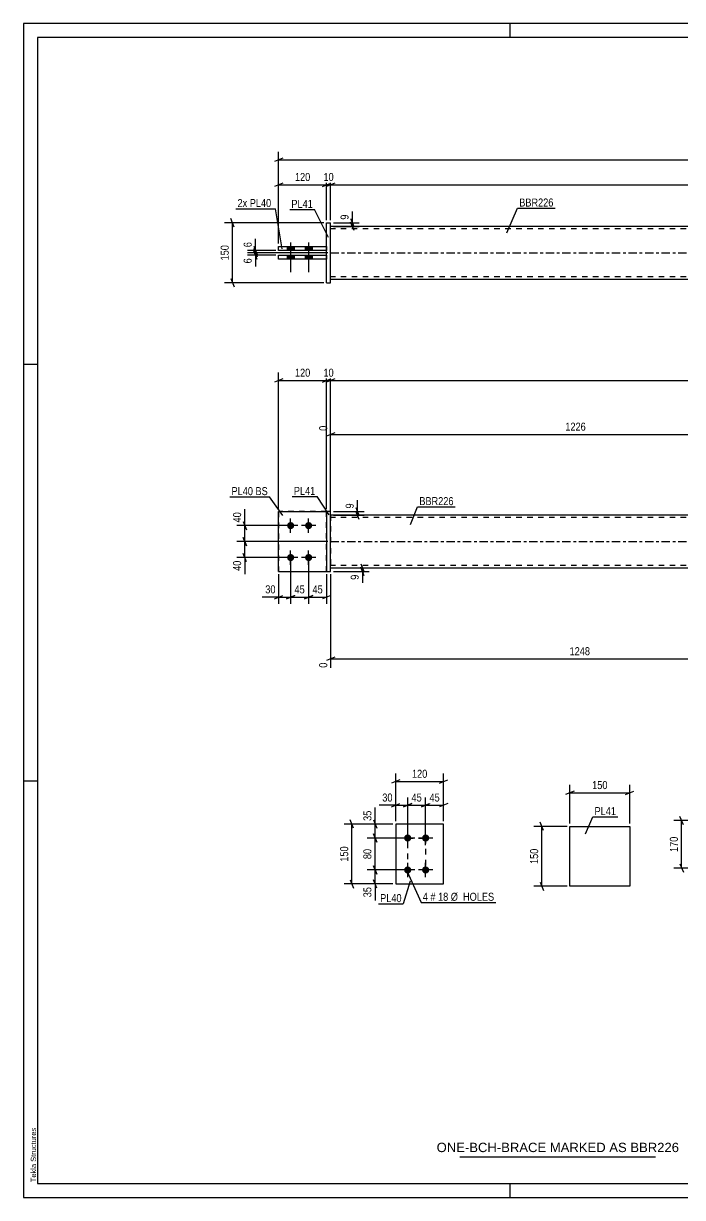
# Model space of a CAD drawing. Header units: millimetres. Extents: x 0 to 594, y 0 to 420.
# Drawn here: x 0 to 235.7, y 0 to 420 of the extents above; entities that cross this region are included whole.
import ezdxf

# ---------------------------------------------------------------- set-up
doc = ezdxf.new("R2010")
doc.units = ezdxf.units.MM
doc.linetypes.add('DXK_LINE_DOT2', pattern=[3.9198, 1.9599, -1.9599])
doc.linetypes.add('DXK_LINE_DOT3', pattern=[5.9187, 2.979, -0.9799, 0.9799, -0.9799])
doc.styles.add('Arial', font='ARIAL.TTF', dxfattribs={"height": 0.2})
doc.styles.add('Arial Narrow', font='ARIALN.TTF', dxfattribs={"height": 0.2})

# ---------------------------------------------------------------- blocks, each defined once
blk = doc.blocks.new('Unknown-582683168-1128')
at = {"color": 5, "linetype": 'Continuous'}
for p, q in [((594, 420), (0, 420)), ((0, 420), (0, 0)), ((174, 415), (174, 420)), ((589, 415), (5, 415)), ((5, 415), (5, 5)), ((5, 298), (0, 298)), ((5, 149), (0, 149)), ((5, 5), (589, 5)), ((174, 0), (174, 5)), ((0, 0), (594, 0))]:
    blk.add_line(p, q, dxfattribs=at)
at = {"color": 174, "linetype": 'Continuous', "style": 'Arial'}
blk.add_text('Tekla Structures', height=1.9102, rotation=90, dxfattribs=at).set_placement((4.5, 5.5))
blk = doc.blocks.new('Part-582683168-1607 - 1591')
at = {"color": 2, "linetype": 'Continuous'}
for p, q in [((150.23, 133.61), (133.09, 133.61)), ((133.09, 133.61), (133.09, 112.18)), ((150.23, 112.18), (150.23, 133.61)), ((133.09, 112.18), (150.23, 112.18))]:
    blk.add_line(p, q, dxfattribs=at)
blk = doc.blocks.new('Bolt-582683168-1612 - 1591')
at = {"linetype": 'Continuous'}
for points in [[(137.38, 127.32, -1), (137.38, 129.89, -1)], [(143.8, 127.32, -1), (143.8, 129.89, -1)], [(137.38, 115.89, -1), (137.38, 118.46, -1)], [(143.8, 115.89, -1), (143.8, 118.46, -1)]]:
    blk.add_hatch(color=1, dxfattribs=at).paths.add_polyline_path(points)
at = {"color": 1, "linetype": 'Continuous'}
for p, q in [((137.38, 126.04), (137.38, 131.18)), ((143.8, 126.04), (143.8, 131.18)), ((139.95, 128.61), (134.8, 128.61)), ((146.38, 128.61), (141.23, 128.61)), ((137.38, 114.61), (137.38, 119.75)), ((143.8, 114.61), (143.8, 119.75)), ((139.95, 117.18), (134.8, 117.18)), ((146.38, 117.18), (141.23, 117.18))]:
    blk.add_line(p, q, dxfattribs=at)
blk = doc.blocks.new('Part-582683168-1962 - 1949')
at = {"color": 2, "linetype": 'Continuous'}
for p, q in [((91.24, 223.95), (91.24, 245.38)), ((91.24, 245.38), (108.38, 245.38)), ((91.24, 223.95), (108.38, 223.95))]:
    blk.add_line(p, q, dxfattribs=at)
at = {"color": 7, "linetype": 'DXK_LINE_DOT2'}
blk.add_line((108.38, 223.95), (108.38, 245.38), dxfattribs=at)
blk = doc.blocks.new('Part-582683168-1967 - 1949')
at = {"color": 7, "linetype": 'DXK_LINE_DOT2'}
for p, q in [((108.38, 245.38), (91.24, 245.38)), ((91.24, 245.38), (91.24, 223.95)), ((108.38, 223.95), (108.38, 245.38)), ((91.24, 223.95), (108.38, 223.95))]:
    blk.add_line(p, q, dxfattribs=at)
blk = doc.blocks.new('Part-582683168-1972 - 1949')
at = {"color": 2, "linetype": 'Continuous'}
for p, q in [((109.81, 245.38), (108.38, 245.38)), ((108.38, 245.38), (108.38, 223.95)), ((109.81, 223.95), (109.81, 245.38)), ((108.38, 223.95), (109.81, 223.95))]:
    blk.add_line(p, q, dxfattribs=at)
blk = doc.blocks.new('Bolt-582683168-1979 - 1949')
at = {"linetype": 'Continuous'}
for points in [[(95.53, 239.09, -1), (95.53, 241.66, -1)], [(101.96, 239.09, -1), (101.96, 241.66, -1)], [(95.53, 227.66, -1), (95.53, 230.23, -1)], [(101.96, 227.66, -1), (101.96, 230.23, -1)]]:
    blk.add_hatch(color=1, dxfattribs=at).paths.add_polyline_path(points)
at = {"color": 1, "linetype": 'Continuous'}
for p, q in [((98.1, 240.38), (92.96, 240.38)), ((95.53, 237.8), (95.53, 242.95)), ((104.53, 240.38), (99.38, 240.38)), ((101.96, 237.8), (101.96, 242.95)), ((95.53, 226.38), (95.53, 231.52)), ((101.96, 226.38), (101.96, 231.52)), ((98.1, 228.95), (92.96, 228.95)), ((104.53, 228.95), (99.38, 228.95))]:
    blk.add_line(p, q, dxfattribs=at)
blk = doc.blocks.new('Part-582683168-1997 - 1949')
at = {"linetype": 'Continuous'}
blk.add_hatch(color=2, dxfattribs=at).paths.add_polyline_path([(444.96, 244.09), (444.16, 245.49), (445.76, 245.49)])
at = {"color": 2, "linetype": 'Continuous'}
for p, q in [((487.82, 244.09), (109.81, 244.09)), ((444.96, 244.09), (444.16, 245.49)), ((444.16, 245.49), (445.76, 245.49)), ((445.76, 245.49), (444.96, 244.09)), ((109.81, 225.23), (487.82, 225.23))]:
    blk.add_line(p, q, dxfattribs=at)
at = {"color": 7, "linetype": 'DXK_LINE_DOT2'}
for p, q in [((109.81, 244.09), (109.81, 225.23)), ((284.85, 244.09), (284.85, 243.23)), ((309.87, 244.09), (309.87, 243.23)), ((487.82, 244.09), (487.82, 225.23)), ((487.82, 243.23), (109.81, 243.23)), ((487.82, 226.09), (109.81, 226.09)), ((287.76, 225.23), (287.76, 226.09)), ((312.78, 225.23), (312.78, 226.09))]:
    blk.add_line(p, q, dxfattribs=at)
at = {"color": 7, "linetype": 'DXK_LINE_DOT3'}
blk.add_line((109.81, 234.66), (487.82, 234.66), dxfattribs=at)
at = {"color": 2, "linetype": 'Continuous'}
blk.add_circle((444.96, 244.99), 1, dxfattribs=at)
blk = doc.blocks.new('Part-582683168-2447 - 2424')
at = {"color": 2, "linetype": 'Continuous'}
for p, q in [((91.24, 338.83), (91.24, 340.26)), ((91.24, 340.26), (108.38, 340.26)), ((108.38, 340.26), (108.38, 338.83)), ((108.38, 338.83), (91.24, 338.83))]:
    blk.add_line(p, q, dxfattribs=at)
blk = doc.blocks.new('Bolt-582683168-2432 - 2424')
at = {"linetype": 'Continuous'}
for points in [[(94.24, 338.83), (96.81, 338.83), (96.81, 340.26), (94.24, 340.26)], [(94.24, 338.83), (96.81, 338.83), (96.81, 340.26), (94.24, 340.26)], [(100.67, 338.83), (103.24, 338.83), (103.24, 340.26), (100.67, 340.26)], [(100.67, 338.83), (103.24, 338.83), (103.24, 340.26), (100.67, 340.26)], [(94.24, 335.69), (96.81, 335.69), (96.81, 337.12), (94.24, 337.12)], [(94.24, 335.69), (96.81, 335.69), (96.81, 337.12), (94.24, 337.12)], [(100.67, 335.69), (103.24, 335.69), (103.24, 337.12), (100.67, 337.12)], [(100.67, 335.69), (103.24, 335.69), (103.24, 337.12), (100.67, 337.12)]]:
    blk.add_hatch(color=1, dxfattribs=at).paths.add_polyline_path(points)
at = {"color": 1, "linetype": 'Continuous'}
for p, q in [((94.24, 340.26), (94.24, 338.83)), ((94.24, 340.26), (94.24, 338.83)), ((95.53, 341.69), (95.53, 330.98)), ((95.53, 341.69), (95.53, 330.98)), ((96.81, 340.26), (96.81, 338.83)), ((96.81, 340.26), (96.81, 338.83)), ((100.67, 340.26), (100.67, 338.83)), ((100.67, 340.26), (100.67, 338.83)), ((101.96, 341.69), (101.96, 330.98)), ((101.96, 341.69), (101.96, 330.98)), ((103.24, 340.26), (103.24, 338.83)), ((103.24, 340.26), (103.24, 338.83)), ((94.24, 337.12), (94.24, 335.69)), ((94.24, 337.12), (94.24, 335.69)), ((96.81, 337.12), (96.81, 335.69)), ((96.81, 337.12), (96.81, 335.69)), ((100.67, 337.12), (100.67, 335.69)), ((100.67, 337.12), (100.67, 335.69)), ((103.24, 337.12), (103.24, 335.69)), ((103.24, 337.12), (103.24, 335.69))]:
    blk.add_line(p, q, dxfattribs=at)
blk = doc.blocks.new('Part-582683168-2442 - 2424')
at = {"color": 2, "linetype": 'Continuous'}
for p, q in [((108.38, 327.26), (108.38, 348.69)), ((108.38, 348.69), (109.81, 348.69)), ((109.81, 327.26), (109.81, 348.69)), ((108.38, 327.26), (109.81, 327.26))]:
    blk.add_line(p, q, dxfattribs=at)
blk = doc.blocks.new('Part-582683168-2462 - 2424')
at = {"linetype": 'Continuous'}
blk.add_hatch(color=2, dxfattribs=at).paths.add_polyline_path([(444.96, 337.98), (444.16, 339.38), (445.76, 339.38)])
at = {"color": 2, "linetype": 'Continuous'}
for p, q in [((487.82, 347.4), (109.81, 347.4)), ((284.85, 338.98), (284.85, 338.83)), ((284.85, 338.98), (309.87, 338.98)), ((284.85, 336.98), (284.85, 337.12)), ((309.87, 336.98), (284.85, 336.98)), ((287.76, 338.83), (287.76, 338.98)), ((287.76, 336.98), (287.76, 337.12)), ((309.87, 338.98), (309.87, 336.98)), ((444.96, 337.98), (444.16, 339.38)), ((444.16, 339.38), (445.76, 339.38)), ((445.76, 339.38), (444.96, 337.98)), ((109.81, 328.55), (487.82, 328.55))]:
    blk.add_line(p, q, dxfattribs=at)
at = {"color": 7, "linetype": 'DXK_LINE_DOT2'}
for p, q in [((109.81, 328.55), (109.81, 347.4)), ((487.82, 346.55), (109.81, 346.55)), ((487.82, 347.4), (487.82, 328.55)), ((284.85, 338.83), (284.85, 336.98)), ((287.76, 338.98), (287.76, 337.12)), ((309.87, 338.98), (312.78, 338.98)), ((312.78, 336.98), (309.87, 336.98)), ((312.78, 338.98), (312.78, 336.98)), ((487.82, 329.4), (109.81, 329.4))]:
    blk.add_line(p, q, dxfattribs=at)
at = {"color": 7, "linetype": 'DXK_LINE_DOT3'}
blk.add_line((109.81, 337.98), (487.82, 337.98), dxfattribs=at)
at = {"color": 2, "linetype": 'Continuous'}
blk.add_circle((444.96, 338.88), 1, dxfattribs=at)
blk = doc.blocks.new('Part-582683168-2480 - 2424')
at = {"color": 2, "linetype": 'Continuous'}
for p, q in [((91.24, 337.12), (108.38, 337.12)), ((91.24, 335.69), (91.24, 337.12)), ((108.38, 337.12), (108.38, 335.69)), ((108.38, 335.69), (91.24, 335.69))]:
    blk.add_line(p, q, dxfattribs=at)
blk = doc.blocks.new('Part-582683168-1567 - 1551')
at = {"color": 2, "linetype": 'Continuous'}
for p, q in [((195.37, 132.77), (216.8, 132.77)), ((195.37, 111.34), (195.37, 132.77)), ((216.8, 132.77), (216.8, 111.34)), ((216.8, 111.34), (195.37, 111.34))]:
    blk.add_line(p, q, dxfattribs=at)
blk = doc.blocks.new('Rectangle-582683168-1727 - 1591')
at = {"color": 1, "linetype": 'DXK_LINE_DOT2'}
blk.add_lwpolyline([(137.38, 128.61), (143.8, 128.61), (143.8, 117.18), (137.38, 117.18), (137.38, 128.61)], close=True, dxfattribs=at)
blk = doc.blocks.new('StraightDimension-582683168-4020 - 3845')
at = {"color": 7, "linetype": 'Continuous'}
for p, q in [((248.04, 134.86), (232.5, 134.86)), ((235.95, 133.36), (234.75, 136.36)), ((235.35, 117.86), (235.35, 134.86)), ((248.04, 117.86), (232.5, 117.86)), ((234.75, 119.36), (235.95, 116.36))]:
    blk.add_line(p, q, dxfattribs=at)
at = {"color": 0}
blk.add_wipeout([(234.6, 129.7), (230.4, 129.7), (230.4, 123.01), (234.6, 123.01)], dxfattribs=at)
at = {"color": 3, "style": 'Arial Narrow'}
blk.add_text('170', height=2.863, rotation=90.0002, dxfattribs=at).set_placement((234, 123.61))
blk = doc.blocks.new('StraightDimension-582683168-1647 - 1591')
at = {"color": 7, "linetype": 'Continuous'}
for p, q in [((137.38, 129.61), (137.38, 143.16)), ((143.8, 129.61), (143.8, 143.16)), ((135.88, 139.71), (138.88, 140.91)), ((137.38, 140.31), (143.8, 140.31)), ((145.3, 140.91), (142.3, 139.71))]:
    blk.add_line(p, q, dxfattribs=at)
at = {"color": 0}
blk.add_wipeout([(143.02, 141.06), (143.02, 145.26), (138.16, 145.26), (138.16, 141.06)], dxfattribs=at)
at = {"color": 3, "style": 'Arial Narrow'}
blk.add_text('45', height=2.863, dxfattribs=at).set_placement((138.76, 141.66))
blk = doc.blocks.new('StraightDimension-582683168-1614 - 1591')
at = {"color": 7, "linetype": 'Continuous'}
for p, q in [((133.09, 134.61), (133.09, 151.66)), ((150.23, 134.61), (150.23, 151.66)), ((134.59, 149.41), (131.59, 148.21)), ((133.09, 148.81), (150.23, 148.81)), ((148.73, 148.21), (151.73, 149.41))]:
    blk.add_line(p, q, dxfattribs=at)
at = {"color": 0}
blk.add_wipeout([(145, 149.56), (145, 153.76), (138.32, 153.76), (138.32, 149.56)], dxfattribs=at)
at = {"color": 3, "style": 'Arial Narrow'}
blk.add_text('120', height=2.863, dxfattribs=at).set_placement((138.92, 150.16))
blk = doc.blocks.new('StraightDimension-582683168-1634 - 1591')
at = {"color": 7, "linetype": 'Continuous'}
for p, q in [((133.09, 134.61), (133.09, 143.16)), ((137.38, 129.61), (137.38, 143.16)), ((131.59, 139.71), (134.59, 140.91)), ((133.09, 140.31), (137.38, 140.31)), ((138.88, 140.91), (135.88, 139.71))]:
    blk.add_line(p, q, dxfattribs=at)
at = {"color": 0}
blk.add_wipeout([(132.57, 141.06), (132.57, 145.26), (127.71, 145.26), (127.71, 141.06)], dxfattribs=at)
at = {"color": 7, "linetype": 'Continuous'}
blk.add_line((133.09, 140.31), (127.18, 140.31), dxfattribs=at)
blk.add_line((133.09, 140.31), (127.18, 140.31), dxfattribs=at)
at = {"color": 3, "style": 'Arial Narrow'}
blk.add_text('30', height=2.863, dxfattribs=at).set_placement((128.31, 141.66))
blk = doc.blocks.new('StraightDimension-582683168-1657 - 1591')
at = {"color": 7, "linetype": 'Continuous'}
for p, q in [((143.8, 129.61), (143.8, 143.16)), ((150.23, 134.61), (150.23, 143.16)), ((142.3, 139.71), (145.3, 140.91)), ((143.8, 140.31), (150.23, 140.31)), ((151.73, 140.91), (148.73, 139.71))]:
    blk.add_line(p, q, dxfattribs=at)
at = {"color": 0}
blk.add_wipeout([(149.45, 141.06), (149.45, 145.26), (144.59, 145.26), (144.59, 141.06)], dxfattribs=at)
at = {"color": 3, "style": 'Arial Narrow'}
blk.add_text('45', height=2.863, dxfattribs=at).set_placement((145.19, 141.66))
blk = doc.blocks.new('StraightDimension-582683168-1674 - 1591')
at = {"color": 7, "linetype": 'Continuous'}
for p, q in [((118.06, 132.11), (116.86, 135.11)), ((132.09, 133.61), (114.61, 133.61)), ((117.46, 112.18), (117.46, 133.61)), ((116.86, 113.68), (118.06, 110.68)), ((132.09, 112.18), (114.61, 112.18))]:
    blk.add_line(p, q, dxfattribs=at)
at = {"color": 0}
blk.add_wipeout([(116.71, 126.23), (112.51, 126.23), (112.51, 119.55), (116.71, 119.55)], dxfattribs=at)
at = {"color": 3, "style": 'Arial Narrow'}
blk.add_text('150', height=2.863, rotation=90.0002, dxfattribs=at).set_placement((116.11, 120.15))
blk = doc.blocks.new('StraightDimension-582683168-1691 - 1591')
at = {"color": 7, "linetype": 'Continuous'}
for p, q in [((125.15, 118.68), (126.35, 115.68)), ((136.38, 117.18), (122.9, 117.18)), ((126.35, 110.68), (125.15, 113.68)), ((125.75, 112.18), (125.75, 117.18)), ((132.09, 112.18), (122.9, 112.18))]:
    blk.add_line(p, q, dxfattribs=at)
at = {"color": 0}
blk.add_wipeout([(125, 111.65), (120.8, 111.65), (120.8, 106.8), (125, 106.8)], dxfattribs=at)
at = {"color": 7, "linetype": 'Continuous'}
blk.add_line((125.75, 112.18), (125.75, 106.27), dxfattribs=at)
blk.add_line((125.75, 112.18), (125.75, 106.27), dxfattribs=at)
at = {"color": 3, "style": 'Arial Narrow'}
blk.add_text('35', height=2.863, rotation=90.0002, dxfattribs=at).set_placement((124.4, 107.4))
blk = doc.blocks.new('StraightDimension-582683168-1704 - 1591')
at = {"color": 7, "linetype": 'Continuous'}
for p, q in [((136.38, 128.61), (122.9, 128.61)), ((125.15, 130.11), (126.35, 127.11)), ((125.75, 117.18), (125.75, 128.61)), ((126.35, 115.68), (125.15, 118.68)), ((136.38, 117.18), (122.9, 117.18))]:
    blk.add_line(p, q, dxfattribs=at)
at = {"color": 0}
blk.add_wipeout([(125, 125.32), (120.8, 125.32), (120.8, 120.46), (125, 120.46)], dxfattribs=at)
at = {"color": 3, "style": 'Arial Narrow'}
blk.add_text('80', height=2.863, rotation=90.0002, dxfattribs=at).set_placement((124.4, 121.06))
blk = doc.blocks.new('StraightDimension-582683168-1714 - 1591')
at = {"color": 7, "linetype": 'Continuous'}
for p, q in [((125.15, 135.11), (126.35, 132.11)), ((132.09, 133.61), (122.9, 133.61)), ((125.75, 128.61), (125.75, 133.61)), ((136.38, 128.61), (122.9, 128.61)), ((126.35, 127.11), (125.15, 130.11))]:
    blk.add_line(p, q, dxfattribs=at)
at = {"color": 0}
blk.add_wipeout([(125, 138.99), (120.8, 138.99), (120.8, 134.13), (125, 134.13)], dxfattribs=at)
at = {"color": 7, "linetype": 'Continuous'}
blk.add_line((125.75, 133.61), (125.75, 139.51), dxfattribs=at)
blk.add_line((125.75, 133.61), (125.75, 139.51), dxfattribs=at)
at = {"color": 3, "style": 'Arial Narrow'}
blk.add_text('35', height=2.863, rotation=90.0002, dxfattribs=at).set_placement((124.4, 134.73))
blk = doc.blocks.new('StraightDimension-582683168-2064 - 1949')
at = {"color": 7, "linetype": 'Continuous'}
for p, q in [((91.24, 246.38), (91.24, 295.14)), ((108.38, 246.38), (108.38, 295.14)), ((92.74, 292.89), (89.74, 291.69)), ((91.24, 292.29), (108.38, 292.29)), ((106.88, 291.69), (109.88, 292.89))]:
    blk.add_line(p, q, dxfattribs=at)
at = {"color": 0}
blk.add_wipeout([(103.16, 293.04), (103.16, 297.24), (96.47, 297.24), (96.47, 293.04)], dxfattribs=at)
at = {"color": 3, "style": 'Arial Narrow'}
blk.add_text('120', height=2.863, dxfattribs=at).set_placement((97.07, 293.64))
blk = doc.blocks.new('StraightDimension-582683168-2204 - 1949')
at = {"color": 7, "linetype": 'Continuous'}
for p, q in [((94.53, 240.38), (76.31, 240.38)), ((78.56, 241.88), (79.76, 238.88)), ((79.16, 234.66), (79.16, 240.38)), ((79.76, 233.16), (78.56, 236.16)), ((108.81, 234.66), (76.31, 234.66))]:
    blk.add_line(p, q, dxfattribs=at)
at = {"color": 0}
blk.add_wipeout([(78.41, 245.76), (74.21, 245.76), (74.21, 240.9), (78.41, 240.9)], dxfattribs=at)
at = {"color": 7, "linetype": 'Continuous'}
blk.add_line((79.16, 240.38), (79.16, 246.28), dxfattribs=at)
blk.add_line((79.16, 240.38), (79.16, 246.28), dxfattribs=at)
at = {"color": 3, "style": 'Arial Narrow'}
blk.add_text('40', height=2.863, rotation=90.0002, dxfattribs=at).set_placement((77.81, 241.5))
blk = doc.blocks.new('StraightDimension-582683168-2311 - 1949')
at = {"color": 7, "linetype": 'Continuous'}
for p, q in [((101.96, 227.95), (101.96, 212.38)), ((108.38, 222.95), (108.38, 212.38)), ((100.46, 214.18), (103.46, 215.38)), ((101.96, 214.78), (108.38, 214.78)), ((109.88, 215.38), (106.88, 214.18))]:
    blk.add_line(p, q, dxfattribs=at)
at = {"color": 0}
blk.add_wipeout([(107.6, 215.53), (107.6, 219.73), (102.74, 219.73), (102.74, 215.53)], dxfattribs=at)
at = {"color": 3, "style": 'Arial Narrow'}
blk.add_text('45', height=2.863, dxfattribs=at).set_placement((103.34, 216.13))
blk = doc.blocks.new('StraightDimension-582683168-2294 - 1949')
at = {"color": 7, "linetype": 'Continuous'}
for p, q in [((95.53, 227.95), (95.53, 212.38)), ((91.24, 222.95), (91.24, 212.38)), ((89.74, 214.18), (92.74, 215.38)), ((91.24, 214.78), (95.53, 214.78)), ((97.03, 215.38), (94.03, 214.18))]:
    blk.add_line(p, q, dxfattribs=at)
at = {"color": 0}
blk.add_wipeout([(90.72, 215.53), (90.72, 219.73), (85.86, 219.73), (85.86, 215.53)], dxfattribs=at)
at = {"color": 7, "linetype": 'Continuous'}
blk.add_line((91.24, 214.78), (85.34, 214.78), dxfattribs=at)
blk.add_line((91.24, 214.78), (85.34, 214.78), dxfattribs=at)
at = {"color": 3, "style": 'Arial Narrow'}
blk.add_text('30', height=2.863, dxfattribs=at).set_placement((86.46, 216.13))
blk = doc.blocks.new('StraightDimension-582683168-2325 - 1949')
at = {"color": 7, "linetype": 'Continuous'}
for p, q in [((284.99, 245.09), (284.99, 281.6)), ((111.31, 273.58), (108.31, 272.38)), ((109.81, 245.09), (109.81, 276.11)), ((283.49, 272.38), (286.49, 273.58)), ((109.81, 272.98), (284.99, 272.98))]:
    blk.add_line(p, q, dxfattribs=at)
at = {"color": 0, "linetype": 'Continuous'}
for points in [[(284.39, 282.2), (280.19, 282.2), (280.19, 273.68), (284.39, 273.68)], [(109.21, 276.71), (105.01, 276.71), (105.01, 273.68), (109.21, 273.68)]]:
    blk.add_wipeout(points, dxfattribs=at)
at = {"color": 0}
blk.add_wipeout([(201.66, 273.73), (201.66, 277.93), (193.15, 277.93), (193.15, 273.73)], dxfattribs=at)
at = {"color": 3, "linetype": 'Continuous', "style": 'Arial Narrow'}
for s, height, p in [('1226', 2.863, (283.79, 274.28)), ('0', 2.86, (108.61, 274.28))]:
    blk.add_text(s, height=height, rotation=90.0002, dxfattribs=at).set_placement(p)
at = {"color": 3, "style": 'Arial Narrow'}
blk.add_text('1226', height=2.863, dxfattribs=at).set_placement((193.75, 274.33))
blk = doc.blocks.new('StraightDimension-582683168-2038 - 1949')
at = {"color": 7, "linetype": 'Continuous'}
for p, q in [((109.81, 246.38), (109.81, 295.14)), ((487.82, 246.38), (487.82, 295.14)), ((111.31, 292.89), (108.31, 291.69)), ((109.81, 292.29), (487.82, 292.29)), ((486.32, 291.69), (489.32, 292.89))]:
    blk.add_line(p, q, dxfattribs=at)
at = {"color": 0}
blk.add_wipeout([(303.07, 293.04), (303.07, 297.24), (294.56, 297.24), (294.56, 293.04)], dxfattribs=at)
at = {"color": 3, "style": 'Arial Narrow'}
blk.add_text('2646', height=2.863, dxfattribs=at).set_placement((295.16, 293.64))
blk = doc.blocks.new('StraightDimension-582683168-2047 - 1949')
at = {"color": 7, "linetype": 'Continuous'}
for p, q in [((108.38, 246.38), (108.38, 295.14)), ((109.81, 246.38), (109.81, 295.14)), ((106.88, 291.69), (109.88, 292.89)), ((111.31, 292.89), (108.31, 291.69)), ((108.38, 292.29), (109.81, 292.29))]:
    blk.add_line(p, q, dxfattribs=at)
at = {"color": 0}
blk.add_wipeout([(111.53, 293.04), (111.53, 297.24), (106.67, 297.24), (106.67, 293.04)], dxfattribs=at)
at = {"color": 3, "style": 'Arial Narrow'}
blk.add_text('10', height=2.863, dxfattribs=at).set_placement((107.27, 293.64))
blk = doc.blocks.new('StraightDimension-582683168-2283 - 1949')
at = {"color": 7, "linetype": 'Continuous'}
for p, q in [((109.81, 222.95), (109.81, 189.53)), ((288.04, 224.23), (288.04, 184.04)), ((111.31, 193.26), (108.31, 192.06)), ((286.54, 192.06), (289.54, 193.26)), ((109.81, 192.66), (288.04, 192.66))]:
    blk.add_line(p, q, dxfattribs=at)
at = {"color": 0}
blk.add_wipeout([(203.18, 193.41), (203.18, 197.61), (194.67, 197.61), (194.67, 193.41)], dxfattribs=at)
at = {"color": 0, "linetype": 'Continuous'}
for points in [[(109.21, 191.96), (105.01, 191.96), (105.01, 188.93), (109.21, 188.93)], [(287.44, 191.96), (283.24, 191.96), (283.24, 183.44), (287.44, 183.44)]]:
    blk.add_wipeout(points, dxfattribs=at)
at = {"color": 3, "style": 'Arial Narrow'}
blk.add_text('1248', height=2.863, dxfattribs=at).set_placement((195.27, 194.01))
at = {"color": 3, "linetype": 'Continuous', "style": 'Arial Narrow'}
for s, height, p in [('0', 2.86, (108.61, 189.53)), ('1248', 2.863, (286.84, 184.04))]:
    blk.add_text(s, height=height, rotation=90.0002, dxfattribs=at).set_placement(p)
blk = doc.blocks.new('StraightDimension-582683168-2217 - 1949')
at = {"color": 7, "linetype": 'Continuous'}
for p, q in [((78.56, 236.16), (79.76, 233.16)), ((108.81, 234.66), (76.31, 234.66)), ((79.16, 228.95), (79.16, 234.66)), ((94.53, 228.95), (76.31, 228.95)), ((79.76, 227.45), (78.56, 230.45))]:
    blk.add_line(p, q, dxfattribs=at)
at = {"color": 0}
blk.add_wipeout([(78.41, 228.42), (74.21, 228.42), (74.21, 223.57), (78.41, 223.57)], dxfattribs=at)
at = {"color": 7, "linetype": 'Continuous'}
blk.add_line((79.16, 228.95), (79.16, 223.04), dxfattribs=at)
blk.add_line((79.16, 228.95), (79.16, 223.04), dxfattribs=at)
at = {"color": 3, "style": 'Arial Narrow'}
blk.add_text('40', height=2.863, rotation=90.0002, dxfattribs=at).set_placement((77.81, 224.17))
blk = doc.blocks.new('StraightDimension-582683168-2231 - 1949')
at = {"color": 7, "linetype": 'Continuous'}
for p, q in [((110.81, 245.38), (121.81, 245.38)), ((110.81, 244.09), (121.81, 244.09)), ((118.81, 246.88), (120.01, 243.88)), ((120.01, 242.59), (118.81, 245.59)), ((119.41, 244.09), (119.41, 245.38))]:
    blk.add_line(p, q, dxfattribs=at)
at = {"color": 0}
blk.add_wipeout([(118.66, 248.93), (114.46, 248.93), (114.46, 245.9), (118.66, 245.9)], dxfattribs=at)
at = {"color": 7, "linetype": 'Continuous'}
blk.add_line((119.41, 245.38), (119.41, 249.45), dxfattribs=at)
blk.add_line((119.41, 245.38), (119.41, 249.45), dxfattribs=at)
at = {"color": 3, "style": 'Arial Narrow'}
blk.add_text('9', height=2.86, rotation=90.0002, dxfattribs=at).set_placement((118.06, 246.5))
blk = doc.blocks.new('StraightDimension-582683168-2240 - 1949')
at = {"color": 7, "linetype": 'Continuous'}
for p, q in [((110.81, 225.23), (123.62, 225.23)), ((110.81, 223.95), (123.62, 223.95)), ((120.62, 226.73), (121.82, 223.73)), ((121.82, 222.45), (120.62, 225.45)), ((121.22, 223.95), (121.22, 225.23))]:
    blk.add_line(p, q, dxfattribs=at)
at = {"color": 0}
blk.add_wipeout([(120.47, 223.42), (116.27, 223.42), (116.27, 220.39), (120.47, 220.39)], dxfattribs=at)
at = {"color": 7, "linetype": 'Continuous'}
blk.add_line((121.22, 223.95), (121.22, 219.87), dxfattribs=at)
blk.add_line((121.22, 223.95), (121.22, 219.87), dxfattribs=at)
at = {"color": 3, "style": 'Arial Narrow'}
blk.add_text('9', height=2.86, rotation=90.0002, dxfattribs=at).set_placement((119.87, 220.99))
blk = doc.blocks.new('StraightDimension-582683168-2304 - 1949')
at = {"color": 7, "linetype": 'Continuous'}
for p, q in [((95.53, 227.95), (95.53, 212.38)), ((101.96, 227.95), (101.96, 212.38)), ((94.03, 214.18), (97.03, 215.38)), ((95.53, 214.78), (101.96, 214.78)), ((103.46, 215.38), (100.46, 214.18))]:
    blk.add_line(p, q, dxfattribs=at)
at = {"color": 0}
blk.add_wipeout([(101.17, 215.53), (101.17, 219.73), (96.31, 219.73), (96.31, 215.53)], dxfattribs=at)
at = {"color": 3, "style": 'Arial Narrow'}
blk.add_text('45', height=2.863, dxfattribs=at).set_placement((96.91, 216.13))
blk = doc.blocks.new('StraightDimension-582683168-2594 - 2424')
at = {"color": 7, "linetype": 'Continuous'}
for p, q in [((107.38, 348.69), (71.89, 348.69)), ((75.34, 347.19), (74.14, 350.19)), ((74.74, 327.26), (74.74, 348.69)), ((74.14, 328.76), (75.34, 325.76)), ((107.38, 327.26), (71.89, 327.26))]:
    blk.add_line(p, q, dxfattribs=at)
at = {"color": 0}
blk.add_wipeout([(73.99, 341.32), (69.79, 341.32), (69.79, 334.63), (73.99, 334.63)], dxfattribs=at)
at = {"color": 3, "style": 'Arial Narrow'}
blk.add_text('150', height=2.863, rotation=90.0002, dxfattribs=at).set_placement((73.39, 335.23))
blk = doc.blocks.new('StraightDimension-582683168-2482 - 2424')
at = {"color": 7, "linetype": 'Continuous'}
for p, q in [((110.81, 348.69), (119.99, 348.69)), ((116.99, 350.19), (118.19, 347.19)), ((118.19, 345.9), (116.99, 348.9)), ((117.59, 347.4), (117.59, 348.69)), ((110.81, 347.4), (119.99, 347.4))]:
    blk.add_line(p, q, dxfattribs=at)
at = {"color": 0}
blk.add_wipeout([(116.84, 352.24), (112.64, 352.24), (112.64, 349.21), (116.84, 349.21)], dxfattribs=at)
at = {"color": 7, "linetype": 'Continuous'}
blk.add_line((117.59, 348.69), (117.59, 352.77), dxfattribs=at)
blk.add_line((117.59, 348.69), (117.59, 352.77), dxfattribs=at)
at = {"color": 3, "style": 'Arial Narrow'}
blk.add_text('9', height=2.86, rotation=90.0002, dxfattribs=at).set_placement((116.24, 349.81))
blk = doc.blocks.new('StraightDimension-582683168-2543 - 2424')
at = {"color": 7, "linetype": 'Continuous'}
for p, q in [((111.31, 362.91), (108.31, 361.71)), ((109.81, 349.69), (109.81, 365.16)), ((109.81, 362.31), (487.82, 362.31)), ((486.32, 361.71), (489.32, 362.91)), ((487.82, 349.69), (487.82, 365.16))]:
    blk.add_line(p, q, dxfattribs=at)
at = {"color": 0}
blk.add_wipeout([(303.07, 363.06), (303.07, 367.26), (294.56, 367.26), (294.56, 363.06)], dxfattribs=at)
at = {"color": 3, "style": 'Arial Narrow'}
blk.add_text('2646', height=2.863, dxfattribs=at).set_placement((295.16, 363.66))
blk = doc.blocks.new('StraightDimension-582683168-2553 - 2424')
at = {"color": 7, "linetype": 'Continuous'}
for p, q in [((92.74, 362.91), (89.74, 361.71)), ((91.24, 341.26), (91.24, 365.16)), ((91.24, 362.31), (108.38, 362.31)), ((106.88, 361.71), (109.88, 362.91)), ((108.38, 349.69), (108.38, 365.16))]:
    blk.add_line(p, q, dxfattribs=at)
at = {"color": 0}
blk.add_wipeout([(103.16, 363.06), (103.16, 367.26), (96.47, 367.26), (96.47, 363.06)], dxfattribs=at)
at = {"color": 3, "style": 'Arial Narrow'}
blk.add_text('120', height=2.863, dxfattribs=at).set_placement((97.07, 363.66))
blk = doc.blocks.new('StraightDimension-582683168-2563 - 2424')
at = {"color": 7, "linetype": 'Continuous'}
for p, q in [((106.88, 361.71), (109.88, 362.91)), ((111.31, 362.91), (108.31, 361.71)), ((108.38, 349.69), (108.38, 365.16)), ((108.38, 362.31), (109.81, 362.31)), ((109.81, 349.69), (109.81, 365.16))]:
    blk.add_line(p, q, dxfattribs=at)
at = {"color": 0}
blk.add_wipeout([(111.53, 363.06), (111.53, 367.26), (106.67, 367.26), (106.67, 363.06)], dxfattribs=at)
at = {"color": 3, "style": 'Arial Narrow'}
blk.add_text('10', height=2.863, dxfattribs=at).set_placement((107.27, 363.66))
blk = doc.blocks.new('StraightDimension-582683168-2574 - 2424')
at = {"color": 7, "linetype": 'Continuous'}
for p, q in [((91.24, 341.26), (91.24, 374.11)), ((506.39, 341.26), (506.39, 374.11)), ((92.74, 371.86), (89.74, 370.66)), ((91.24, 371.26), (506.39, 371.26)), ((504.89, 370.66), (507.89, 371.86))]:
    blk.add_line(p, q, dxfattribs=at)
at = {"color": 0}
blk.add_wipeout([(303.07, 372.01), (303.07, 376.21), (294.56, 376.21), (294.56, 372.01)], dxfattribs=at)
at = {"color": 3, "style": 'Arial Narrow'}
blk.add_text('2906', height=2.863, dxfattribs=at).set_placement((295.16, 372.61))
blk = doc.blocks.new('StraightDimension-582683168-2605 - 2424')
at = {"color": 7, "linetype": 'Continuous'}
for p, q in [((82.34, 340.33), (83.54, 337.33)), ((90.24, 338.83), (80.09, 338.83)), ((108.81, 337.98), (80.09, 337.98)), ((83.54, 336.48), (82.34, 339.48)), ((82.94, 337.98), (82.94, 338.83))]:
    blk.add_line(p, q, dxfattribs=at)
at = {"color": 0}
blk.add_wipeout([(82.19, 342.39), (77.99, 342.39), (77.99, 339.36), (82.19, 339.36)], dxfattribs=at)
at = {"color": 7, "linetype": 'Continuous'}
blk.add_line((82.94, 338.83), (82.94, 342.91), dxfattribs=at)
blk.add_line((82.94, 338.83), (82.94, 342.91), dxfattribs=at)
at = {"color": 3, "style": 'Arial Narrow'}
blk.add_text('6', height=2.86, rotation=90.0002, dxfattribs=at).set_placement((81.59, 339.96))
blk = doc.blocks.new('StraightDimension-582683168-2621 - 2424')
at = {"color": 7, "linetype": 'Continuous'}
for p, q in [((108.81, 337.98), (80.09, 337.98)), ((90.24, 337.12), (80.09, 337.12)), ((82.34, 339.48), (83.54, 336.48)), ((83.54, 335.62), (82.34, 338.62)), ((82.94, 337.12), (82.94, 337.98))]:
    blk.add_line(p, q, dxfattribs=at)
at = {"color": 0}
blk.add_wipeout([(82.19, 336.59), (77.99, 336.59), (77.99, 333.57), (82.19, 333.57)], dxfattribs=at)
at = {"color": 7, "linetype": 'Continuous'}
blk.add_line((82.94, 337.12), (82.94, 333.04), dxfattribs=at)
blk.add_line((82.94, 337.12), (82.94, 333.04), dxfattribs=at)
at = {"color": 3, "style": 'Arial Narrow'}
blk.add_text('6', height=2.86, rotation=90.0002, dxfattribs=at).set_placement((81.59, 334.17))
blk = doc.blocks.new('StraightDimension-582683168-1569 - 1551')
at = {"color": 7, "linetype": 'Continuous'}
for p, q in [((194.37, 132.77), (182.52, 132.77)), ((185.97, 131.27), (184.77, 134.27)), ((185.37, 111.34), (185.37, 132.77)), ((194.37, 111.34), (182.52, 111.34)), ((184.77, 112.84), (185.97, 109.84))]:
    blk.add_line(p, q, dxfattribs=at)
at = {"color": 0}
blk.add_wipeout([(184.62, 125.4), (180.42, 125.4), (180.42, 118.71), (184.62, 118.71)], dxfattribs=at)
at = {"color": 3, "style": 'Arial Narrow'}
blk.add_text('150', height=2.863, rotation=90.0002, dxfattribs=at).set_placement((184.02, 119.31))
blk = doc.blocks.new('StraightDimension-582683168-1578 - 1551')
at = {"color": 7, "linetype": 'Continuous'}
for p, q in [((195.37, 133.77), (195.37, 147.62)), ((216.8, 133.77), (216.8, 147.62)), ((196.87, 145.37), (193.87, 144.17)), ((195.37, 144.77), (216.8, 144.77)), ((215.3, 144.17), (218.3, 145.37))]:
    blk.add_line(p, q, dxfattribs=at)
at = {"color": 0}
blk.add_wipeout([(209.43, 145.52), (209.43, 149.72), (202.74, 149.72), (202.74, 145.52)], dxfattribs=at)
at = {"color": 3, "style": 'Arial Narrow'}
blk.add_text('150', height=2.863, dxfattribs=at).set_placement((203.34, 146.12))
blk = doc.blocks.new('Unknown-582683168-4195')
at = {"color": 7, "linetype": 'Continuous'}
blk.add_line((156, 14.5), (226, 14.5), dxfattribs=at)
at = {"color": 7, "style": 'Arial'}
blk.add_text('ONE-BCH-BRACE MARKED AS BBR226', height=3.3428, dxfattribs=at).set_placement((147.73, 16.25))
blk = doc.blocks.new('Mark-582683168-1603 - 1591')
at = {"color": 0}
blk.add_wipeout([(135.2, 105.68), (135.2, 108.68), (127.53, 108.68), (127.53, 105.68)], dxfattribs=at)
blk.add_wipeout([(135.2, 105.68), (135.2, 108.68), (127.53, 108.68), (127.53, 105.68)], dxfattribs=at)
at = {"color": 30, "linetype": 'Continuous'}
for p in [(138.28, 113.19), (126.93, 105.08)]:
    blk.add_line(p, (135.8, 105.08), dxfattribs=at)
at = {"color": 3, "style": 'Arial Narrow'}
blk.add_text('PL40', height=2.863, dxfattribs=at).set_placement((127.53, 105.68))
blk = doc.blocks.new('Mark-582683168-1608 - 1591')
at = {"color": 0}
blk.add_wipeout([(144.61, 106.16), (144.61, 109.16), (142.78, 109.16), (142.78, 106.16)], dxfattribs=at)
blk.add_wipeout([(144.61, 106.16), (144.61, 109.16), (142.78, 109.16), (142.78, 106.16)], dxfattribs=at)
at = {"color": 7, "linetype": 'Continuous'}
blk.add_line((136.65, 117.91), (142.18, 105.56), dxfattribs=at)
at = {"color": 0}
blk.add_wipeout([(147.34, 106.16), (147.34, 109.16), (145.51, 109.16), (145.51, 106.16)], dxfattribs=at)
blk.add_wipeout([(147.34, 106.16), (147.34, 109.16), (145.51, 109.16), (145.51, 106.16)], dxfattribs=at)
at = {"color": 3, "style": 'Arial Narrow'}
blk.add_text('4', height=2.86, dxfattribs=at).set_placement((142.78, 106.16))
at = {"color": 0}
blk.add_wipeout([(151.9, 106.16), (151.9, 109.16), (148.24, 109.16), (148.24, 106.16)], dxfattribs=at)
blk.add_wipeout([(151.9, 106.16), (151.9, 109.16), (148.24, 109.16), (148.24, 106.16)], dxfattribs=at)
at = {"color": 3, "style": 'Arial Narrow'}
blk.add_text('#', height=2.86, dxfattribs=at).set_placement((145.51, 106.16))
at = {"color": 0}
blk.add_wipeout([(168.32, 106.16), (168.32, 109.16), (152.8, 109.16), (152.8, 106.16)], dxfattribs=at)
blk.add_wipeout([(168.32, 106.16), (168.32, 109.16), (152.8, 109.16), (152.8, 106.16)], dxfattribs=at)
at = {"color": 7, "linetype": 'Continuous'}
blk.add_line((142.18, 105.56), (168.92, 105.56), dxfattribs=at)
at = {"color": 3, "style": 'Arial Narrow'}
for s, p in [('18', (148.24, 106.16)), ('Ø  HOLES', (152.8, 106.16))]:
    blk.add_text(s, height=2.863, dxfattribs=at).set_placement(p)
blk = doc.blocks.new('Mark-582683168-1968 - 1949')
at = {"color": 0}
blk.add_wipeout([(104.36, 251.37), (104.36, 254.37), (96.68, 254.37), (96.68, 251.37)], dxfattribs=at)
blk.add_wipeout([(104.36, 251.37), (104.36, 254.37), (96.68, 254.37), (96.68, 251.37)], dxfattribs=at)
at = {"color": 30, "linetype": 'Continuous'}
for p in [(96.08, 250.77), (109.3, 244.22)]:
    blk.add_line(p, (104.96, 250.77), dxfattribs=at)
at = {"color": 3, "style": 'Arial Narrow'}
blk.add_text('PL41', height=2.863, dxfattribs=at).set_placement((96.68, 251.37))
blk = doc.blocks.new('Mark-582683168-1993 - 1949')
at = {"color": 0}
blk.add_wipeout([(153.78, 247.7), (153.78, 250.7), (141.54, 250.7), (141.54, 247.7)], dxfattribs=at)
blk.add_wipeout([(153.78, 247.7), (153.78, 250.7), (141.54, 250.7), (141.54, 247.7)], dxfattribs=at)
at = {"color": 30, "linetype": 'Continuous'}
for p, q in [((138.43, 240.76), (140.94, 247.1)), ((140.94, 247.1), (154.38, 247.1))]:
    blk.add_line(p, q, dxfattribs=at)
at = {"color": 3, "style": 'Arial Narrow'}
blk.add_text('BBR226', height=2.863, dxfattribs=at).set_placement((141.54, 247.7))
blk = doc.blocks.new('MarkSet-582683168-2409 - 1949')
at = {"color": 0}
blk.add_wipeout([(82.06, 251.27), (82.06, 254.27), (74.39, 254.27), (74.39, 251.27)], dxfattribs=at)
blk.add_wipeout([(82.06, 251.27), (82.06, 254.27), (74.39, 254.27), (74.39, 251.27)], dxfattribs=at)
blk.add_wipeout([(87.35, 251.27), (87.35, 254.27), (82.96, 254.27), (82.96, 251.27)], dxfattribs=at)
blk.add_wipeout([(87.35, 251.27), (87.35, 254.27), (82.96, 254.27), (82.96, 251.27)], dxfattribs=at)
at = {"color": 30, "linetype": 'Continuous'}
for p in [(73.79, 250.67), (92.72, 244.03)]:
    blk.add_line(p, (87.95, 250.67), dxfattribs=at)
at = {"color": 3, "style": 'Arial Narrow'}
for s, p in [('PL40', (74.39, 251.27)), ('BS', (82.96, 251.27))]:
    blk.add_text(s, height=2.863, dxfattribs=at).set_placement(p)
blk = doc.blocks.new('Mark-582683168-2438 - 2424')
at = {"color": 0}
blk.add_wipeout([(103.48, 354.03), (103.48, 357.03), (95.8, 357.03), (95.8, 354.03)], dxfattribs=at)
blk.add_wipeout([(103.48, 354.03), (103.48, 357.03), (95.8, 357.03), (95.8, 354.03)], dxfattribs=at)
at = {"color": 30, "linetype": 'Continuous'}
for p in [(95.2, 353.43), (109.08, 343.42)]:
    blk.add_line(p, (104.08, 353.43), dxfattribs=at)
at = {"color": 3, "style": 'Arial Narrow'}
blk.add_text('PL41', height=2.863, dxfattribs=at).set_placement((95.8, 354.03))
blk = doc.blocks.new('Mark-582683168-2458 - 2424')
at = {"color": 0}
blk.add_wipeout([(189.51, 354.52), (189.51, 357.52), (177.27, 357.52), (177.27, 354.52)], dxfattribs=at)
blk.add_wipeout([(189.51, 354.52), (189.51, 357.52), (177.27, 357.52), (177.27, 354.52)], dxfattribs=at)
at = {"color": 30, "linetype": 'Continuous'}
for p, q in [((172.83, 345.14), (176.67, 353.92)), ((176.67, 353.92), (190.11, 353.92))]:
    blk.add_line(p, q, dxfattribs=at)
at = {"color": 3, "style": 'Arial Narrow'}
blk.add_text('BBR226', height=2.863, dxfattribs=at).set_placement((177.27, 354.52))
blk = doc.blocks.new('MarkSet-582683168-2659 - 2424')
at = {"color": 0}
blk.add_wipeout([(80.01, 354.33), (80.01, 357.33), (76.54, 357.33), (76.54, 354.33)], dxfattribs=at)
blk.add_wipeout([(80.01, 354.33), (80.01, 357.33), (76.54, 357.33), (76.54, 354.33)], dxfattribs=at)
blk.add_wipeout([(88.59, 354.33), (88.59, 357.33), (80.91, 357.33), (80.91, 354.33)], dxfattribs=at)
blk.add_wipeout([(88.59, 354.33), (88.59, 357.33), (80.91, 357.33), (80.91, 354.33)], dxfattribs=at)
at = {"color": 30, "linetype": 'Continuous'}
for p in [(75.94, 353.73), (92.45, 339.38)]:
    blk.add_line(p, (90.09, 353.73), dxfattribs=at)
at = {"color": 3, "style": 'Arial Narrow'}
for s, p in [('2x', (76.54, 354.33)), ('PL40', (80.91, 354.33))]:
    blk.add_text(s, height=2.863, dxfattribs=at).set_placement(p)
blk = doc.blocks.new('Mark-582683168-1563 - 1551')
at = {"color": 0}
blk.add_wipeout([(211.88, 136.79), (211.88, 139.79), (204.2, 139.79), (204.2, 136.79)], dxfattribs=at)
blk.add_wipeout([(211.88, 136.79), (211.88, 139.79), (204.2, 139.79), (204.2, 136.79)], dxfattribs=at)
at = {"color": 30, "linetype": 'Continuous'}
for p, q in [((200.95, 130.13), (203.6, 136.19)), ((203.6, 136.19), (212.48, 136.19))]:
    blk.add_line(p, q, dxfattribs=at)
at = {"color": 3, "style": 'Arial Narrow'}
blk.add_text('PL41', height=2.863, dxfattribs=at).set_placement((204.2, 136.79))

msp = doc.modelspace()

# ---------------------------------------------------------------- block references
for name in ['Unknown-582683168-1128', 'Part-582683168-2442 - 2424', 'Part-582683168-2462 - 2424', 'Part-582683168-2447 - 2424', 'Bolt-582683168-2432 - 2424', 'Part-582683168-2480 - 2424', 'Part-582683168-1962 - 1949', 'Part-582683168-1967 - 1949', 'Part-582683168-1972 - 1949', 'Part-582683168-1997 - 1949', 'Bolt-582683168-1979 - 1949', 'Part-582683168-1607 - 1591', 'Bolt-582683168-1612 - 1591', 'Part-582683168-1567 - 1551', 'Rectangle-582683168-1727 - 1591', 'Unknown-582683168-4195']:
    msp.add_blockref(name, (0, 0))

# ---------------------------------------------------------------- next in the draw order: block references
for name in ['StraightDimension-582683168-2594 - 2424', 'StraightDimension-582683168-2482 - 2424', 'StraightDimension-582683168-2064 - 1949', 'StraightDimension-582683168-2294 - 1949', 'StraightDimension-582683168-2311 - 1949', 'StraightDimension-582683168-1647 - 1591', 'StraightDimension-582683168-4020 - 3845', 'StraightDimension-582683168-1569 - 1551']:
    msp.add_blockref(name, (0, 0))

# ---------------------------------------------------------------- next in the draw order: block references
for name in ['StraightDimension-582683168-2543 - 2424', 'StraightDimension-582683168-2204 - 1949', 'StraightDimension-582683168-2283 - 1949', 'StraightDimension-582683168-1614 - 1591', 'StraightDimension-582683168-1578 - 1551']:
    msp.add_blockref(name, (0, 0))

# ---------------------------------------------------------------- next in the draw order: block references
for name in ['StraightDimension-582683168-2553 - 2424', 'StraightDimension-582683168-2325 - 1949', 'MarkSet-582683168-2409 - 1949', 'StraightDimension-582683168-2217 - 1949', 'StraightDimension-582683168-1634 - 1591', 'StraightDimension-582683168-1657 - 1591', 'Mark-582683168-1563 - 1551']:
    msp.add_blockref(name, (0, 0))

# ---------------------------------------------------------------- next in the draw order: block references
for name in ['StraightDimension-582683168-2563 - 2424', 'StraightDimension-582683168-2038 - 1949', 'StraightDimension-582683168-2304 - 1949', 'StraightDimension-582683168-2240 - 1949', 'StraightDimension-582683168-1674 - 1591']:
    msp.add_blockref(name, (0, 0))

# ---------------------------------------------------------------- next in the draw order: block references
for name in ['StraightDimension-582683168-2574 - 2424', 'StraightDimension-582683168-2047 - 1949', 'Mark-582683168-1993 - 1949', 'StraightDimension-582683168-1691 - 1591']:
    msp.add_blockref(name, (0, 0))

# ---------------------------------------------------------------- next in the draw order: block references
for name in ['Mark-582683168-2458 - 2424', 'StraightDimension-582683168-2605 - 2424', 'StraightDimension-582683168-2231 - 1949', 'StraightDimension-582683168-1704 - 1591', 'Mark-582683168-1603 - 1591']:
    msp.add_blockref(name, (0, 0))

# ---------------------------------------------------------------- next in the draw order: block references
for name in ['Mark-582683168-2438 - 2424', 'StraightDimension-582683168-2621 - 2424', 'Mark-582683168-1968 - 1949', 'StraightDimension-582683168-1714 - 1591', 'Mark-582683168-1608 - 1591']:
    msp.add_blockref(name, (0, 0))

# ---------------------------------------------------------------- next in the draw order: block references
msp.add_blockref('MarkSet-582683168-2659 - 2424', (0, 0))

doc.saveas('drawing.dxf')
